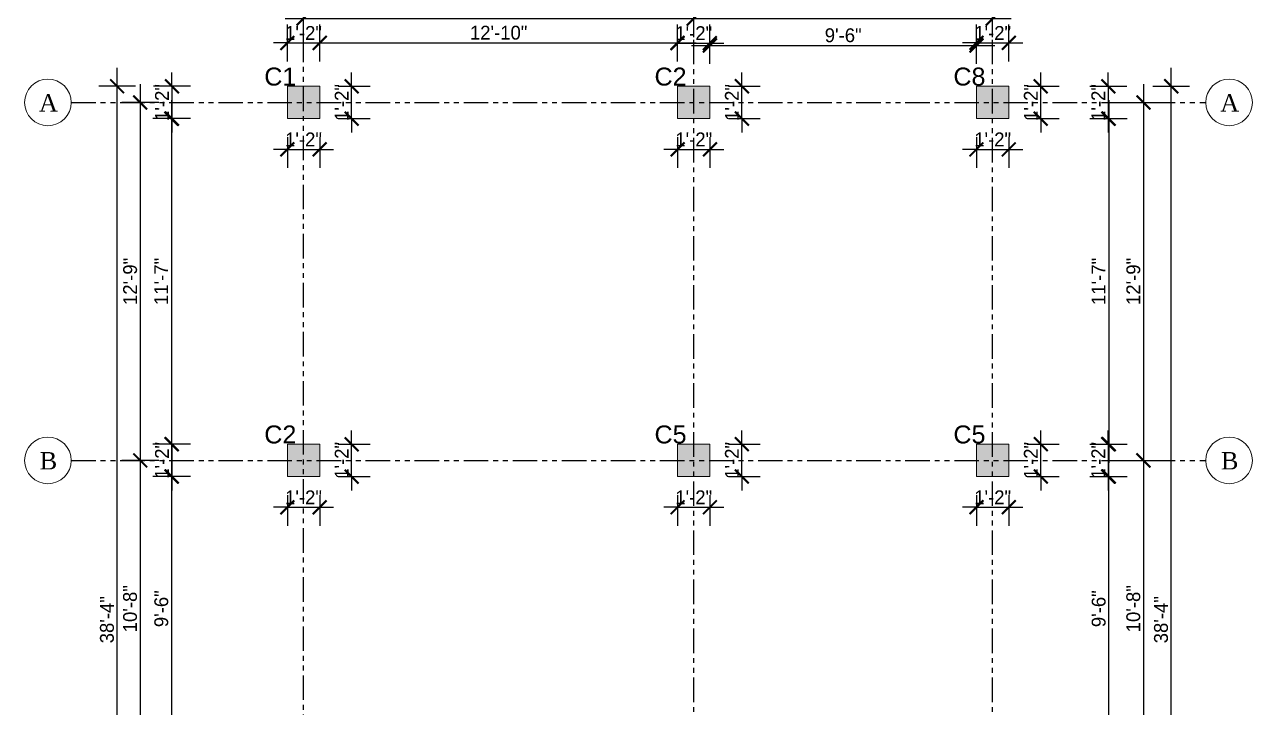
# Model space of a CAD drawing. Header units: inches. Extents: x -2812 to 9774, y -15726 to -746.
# Drawn here: x -931 to -400, y -8271 to -7975 of the extents above; entities that cross this region are included whole.
import ezdxf

# ---------------------------------------------------------------- set-up
doc = ezdxf.new("R2010")
doc.units = ezdxf.units.IN
doc.header["$LTSCALE"] = 17
doc.header["$MEASUREMENT"] = 0
doc.linetypes.add('PHANTOM2', pattern=[1.25, 0.625, -0.125, 0.125, -0.125, 0.125, -0.125])
for name, color, linetype, lineweight in [('15 TEXT', 7, 'Continuous', 15), ('25 BOT BAR', 12, 'Continuous', 25), ('column', 20, 'Continuous', 15), ('DOOR & WIN', 1, 'Continuous', 25), ('OUTLINE', 1, 'Continuous', 25), ('TEXT', 231, 'Continuous', 20)]:
    doc.layers.add(name, color=color, linetype=linetype, lineweight=lineweight)
doc.layers.add('WINDOW', color=5, linetype='Continuous')
doc.styles.add('ARCHITECTURE', font='stylu.ttf')
doc.styles.add('ARIAL', font='arial.ttf')
doc.dimstyles.new('8 SCALE', dxfattribs={"dimscale": 0, "dimtxt": 6, "dimasz": 6, "dimexe": 8, "dimexo": 8, "dimgap": 1.25, "dimtad": 1, "dimdec": 0, "dimzin": 3, "dimdsep": 46, "dimlunit": 4, "dimtxsty": 'ARCHITECTURE', "dimblk": 'ARCHTICK', "dimcen": 8, "dimdle": 8, "dimclrd": 5, "dimclre": 5, "dimclrt": 7, "dimadec": 0, "dimazin": 0, "dimtfac": 0.75, "dimtdec": 0, "dimtix": 1, "dimtmove": 2, "dimatfit": 3, "dimldrblk": 'ARCHTICK', "dimfxl": 8, "dimfxlon": 1, "dimtolj": 1, "dimtzin": 0, "dimlwd": -1, "dimlwe": -1, "dimarcsym": 0})

# ---------------------------------------------------------------- blocks, each defined once
blk = doc.blocks.new('_ArchTick')
at = {"color": 0, "linetype": 'ByBlock', "const_width": 0.15}
blk.add_lwpolyline([(-0.5, -0.5), (0.5, 0.5)], dxfattribs=at)
blk = doc.blocks.new('*D1633')
at = {"layer": 'Defpoints', "color": 0, "transparency": 16777216}
for p in [(4187.05, -9919.71), (4173.05, -9938.5), (4187.05, -9938.5)]:
    blk.add_point(p, dxfattribs=at)
at = {"layer": 'OUTLINE', "color": 5, "transparency": 16777216}
for p, q in [((4173.05, -9927.71), (4173.05, -9911.71)), ((4187.05, -9927.71), (4187.05, -9911.71)), ((4173.05, -9919.71), (4167.05, -9919.71)), ((4173.05, -9919.71), (4187.05, -9919.71)), ((4187.05, -9919.71), (4193.05, -9919.71))]:
    blk.add_line(p, q, dxfattribs=at)
at = {"layer": 'OUTLINE', "color": 5, "transparency": 16777216, "xscale": 6, "yscale": 6, "zscale": 6}
blk.add_blockref('_ArchTick', (4173.05, -9919.71), dxfattribs=at)
at = {"layer": 'OUTLINE', "color": 5, "transparency": 16777216, "xscale": 6, "yscale": 6, "zscale": 6, "rotation": 180}
blk.add_blockref('_ArchTick', (4187.05, -9919.71), dxfattribs=at)
at = {"layer": 'OUTLINE', "color": 7, "transparency": 16777216, "insert": (4180.05, -9915.4), "char_height": 6, "attachment_point": 5, "style": 'ARCHITECTURE'}
blk.add_mtext('\\A1;1\'-2"', dxfattribs=at)
blk = doc.blocks.new('*D1634')
at = {"layer": 'Defpoints', "color": 0, "transparency": 16777216}
for p in [(4342.05, -9919.67), (4187.05, -9938.5), (4342.05, -9938.5)]:
    blk.add_point(p, dxfattribs=at)
at = {"layer": 'OUTLINE', "color": 5, "transparency": 16777216}
for p, q in [((4187.05, -9927.67), (4187.05, -9911.67)), ((4342.05, -9927.67), (4342.05, -9911.67)), ((4179.05, -9919.67), (4350.05, -9919.67))]:
    blk.add_line(p, q, dxfattribs=at)
at = {"layer": 'OUTLINE', "color": 5, "transparency": 16777216, "xscale": 6, "yscale": 6, "zscale": 6, "rotation": 180}
blk.add_blockref('_ArchTick', (4187.05, -9919.67), dxfattribs=at)
at = {"layer": 'OUTLINE', "color": 5, "transparency": 16777216, "xscale": 6, "yscale": 6, "zscale": 6}
blk.add_blockref('_ArchTick', (4342.05, -9919.67), dxfattribs=at)
at = {"layer": 'OUTLINE', "color": 7, "transparency": 16777216, "insert": (4264.55, -9915.32), "char_height": 6, "attachment_point": 5, "style": 'ARCHITECTURE'}
blk.add_mtext('\\A1;12\'-10"', dxfattribs=at)
blk = doc.blocks.new('*D1635')
at = {"layer": 'Defpoints', "color": 0, "transparency": 16777216}
for p in [(4356.05, -9919.79), (4342.05, -9938.5), (4356.05, -9938.5)]:
    blk.add_point(p, dxfattribs=at)
at = {"layer": 'OUTLINE', "color": 5, "transparency": 16777216}
for p, q in [((4342.05, -9927.79), (4342.05, -9911.79)), ((4356.05, -9927.79), (4356.05, -9911.79)), ((4342.05, -9919.79), (4336.05, -9919.79)), ((4342.05, -9919.79), (4356.05, -9919.79)), ((4356.05, -9919.79), (4362.05, -9919.79))]:
    blk.add_line(p, q, dxfattribs=at)
at = {"layer": 'OUTLINE', "color": 5, "transparency": 16777216, "xscale": 6, "yscale": 6, "zscale": 6}
blk.add_blockref('_ArchTick', (4342.05, -9919.79), dxfattribs=at)
at = {"layer": 'OUTLINE', "color": 5, "transparency": 16777216, "xscale": 6, "yscale": 6, "zscale": 6, "rotation": 180}
blk.add_blockref('_ArchTick', (4356.05, -9919.79), dxfattribs=at)
at = {"layer": 'OUTLINE', "color": 7, "transparency": 16777216, "insert": (4349.05, -9915.48), "char_height": 6, "attachment_point": 5, "style": 'ARCHITECTURE'}
blk.add_mtext('\\A1;1\'-2"', dxfattribs=at)
blk = doc.blocks.new('*D1636')
at = {"layer": 'Defpoints', "color": 0, "transparency": 16777216}
for p in [(4471.51, -9920.79), (4356.05, -9938.5), (4471.51, -9938.5)]:
    blk.add_point(p, dxfattribs=at)
at = {"layer": 'OUTLINE', "color": 5, "transparency": 16777216}
for p, q in [((4356.05, -9928.79), (4356.05, -9912.79)), ((4471.51, -9928.79), (4471.51, -9912.79)), ((4348.05, -9920.79), (4479.51, -9920.79))]:
    blk.add_line(p, q, dxfattribs=at)
at = {"layer": 'OUTLINE', "color": 5, "transparency": 16777216, "xscale": 6, "yscale": 6, "zscale": 6, "rotation": 180}
blk.add_blockref('_ArchTick', (4356.05, -9920.79), dxfattribs=at)
at = {"layer": 'OUTLINE', "color": 5, "transparency": 16777216, "xscale": 6, "yscale": 6, "zscale": 6}
blk.add_blockref('_ArchTick', (4471.51, -9920.79), dxfattribs=at)
at = {"layer": 'OUTLINE', "color": 7, "transparency": 16777216, "insert": (4413.78, -9916.43), "char_height": 6, "attachment_point": 5, "style": 'ARCHITECTURE'}
blk.add_mtext('\\A1;9\'-6"', dxfattribs=at)
blk = doc.blocks.new('*D1637')
at = {"layer": 'Defpoints', "color": 0, "transparency": 16777216}
for p in [(4485.51, -9919.71), (4471.51, -9938.5), (4485.51, -9938.5)]:
    blk.add_point(p, dxfattribs=at)
at = {"layer": 'OUTLINE', "color": 5, "transparency": 16777216}
for p, q in [((4471.51, -9927.71), (4471.51, -9911.71)), ((4485.51, -9927.71), (4485.51, -9911.71)), ((4471.51, -9919.71), (4465.51, -9919.71)), ((4471.51, -9919.71), (4485.51, -9919.71)), ((4485.51, -9919.71), (4491.51, -9919.71))]:
    blk.add_line(p, q, dxfattribs=at)
at = {"layer": 'OUTLINE', "color": 5, "transparency": 16777216, "xscale": 6, "yscale": 6, "zscale": 6}
blk.add_blockref('_ArchTick', (4471.51, -9919.71), dxfattribs=at)
at = {"layer": 'OUTLINE', "color": 5, "transparency": 16777216, "xscale": 6, "yscale": 6, "zscale": 6, "rotation": 180}
blk.add_blockref('_ArchTick', (4485.51, -9919.71), dxfattribs=at)
at = {"layer": 'OUTLINE', "color": 7, "transparency": 16777216, "insert": (4478.51, -9915.4), "char_height": 6, "attachment_point": 5, "style": 'ARCHITECTURE'}
blk.add_mtext('\\A1;1\'-2"', dxfattribs=at)
blk = doc.blocks.new('*D1638')
at = {"layer": 'Defpoints', "color": 0, "transparency": 16777216}
for p in [(4349.05, -9909.17), (4180.05, -9939.5), (4349.05, -9939.5)]:
    blk.add_point(p, dxfattribs=at)
at = {"layer": 'OUTLINE', "color": 5, "transparency": 16777216}
for p, q in [((4180.05, -9917.17), (4180.05, -9901.17)), ((4349.05, -9917.17), (4349.05, -9901.17)), ((4172.05, -9909.17), (4357.05, -9909.17))]:
    blk.add_line(p, q, dxfattribs=at)
at = {"layer": 'OUTLINE', "color": 5, "transparency": 16777216, "xscale": 6, "yscale": 6, "zscale": 6, "rotation": 180}
blk.add_blockref('_ArchTick', (4180.05, -9909.17), dxfattribs=at)
at = {"layer": 'OUTLINE', "color": 5, "transparency": 16777216, "xscale": 6, "yscale": 6, "zscale": 6}
blk.add_blockref('_ArchTick', (4349.05, -9909.17), dxfattribs=at)
at = {"layer": 'OUTLINE', "color": 7, "transparency": 16777216, "insert": (4264.55, -9904.77), "char_height": 6, "attachment_point": 5, "style": 'ARCHITECTURE'}
blk.add_mtext('\\A1;14\'-0"', dxfattribs=at)
blk = doc.blocks.new('*D1639')
at = {"layer": 'Defpoints', "color": 0, "transparency": 16777216}
for p in [(4478.51, -9909.17), (4349.05, -9939.5), (4478.51, -9939.5)]:
    blk.add_point(p, dxfattribs=at)
at = {"layer": 'OUTLINE', "color": 5, "transparency": 16777216}
for p, q in [((4349.05, -9917.17), (4349.05, -9901.17)), ((4478.51, -9917.17), (4478.51, -9901.17)), ((4341.05, -9909.17), (4486.51, -9909.17))]:
    blk.add_line(p, q, dxfattribs=at)
at = {"layer": 'OUTLINE', "color": 5, "transparency": 16777216, "xscale": 6, "yscale": 6, "zscale": 6, "rotation": 180}
blk.add_blockref('_ArchTick', (4349.05, -9909.17), dxfattribs=at)
at = {"layer": 'OUTLINE', "color": 5, "transparency": 16777216, "xscale": 6, "yscale": 6, "zscale": 6}
blk.add_blockref('_ArchTick', (4478.51, -9909.17), dxfattribs=at)
at = {"layer": 'OUTLINE', "color": 7, "transparency": 16777216, "insert": (4413.78, -9904.8), "char_height": 6, "attachment_point": 5, "style": 'ARCHITECTURE'}
blk.add_mtext('\\A1;10\'-8"', dxfattribs=at)
blk = doc.blocks.new('*D1640')
at = {"layer": 'Defpoints', "color": 0, "transparency": 16777216}
for p in [(4485.51, -9898.67), (4173.05, -9938.5), (4485.51, -9938.5)]:
    blk.add_point(p, dxfattribs=at)
at = {"layer": 'OUTLINE', "color": 5, "transparency": 16777216}
for p, q in [((4173.05, -9906.67), (4173.05, -9890.67)), ((4485.51, -9906.67), (4485.51, -9890.67)), ((4165.05, -9898.67), (4493.51, -9898.67))]:
    blk.add_line(p, q, dxfattribs=at)
at = {"layer": 'OUTLINE', "color": 5, "transparency": 16777216, "xscale": 6, "yscale": 6, "zscale": 6, "rotation": 180}
blk.add_blockref('_ArchTick', (4173.05, -9898.67), dxfattribs=at)
at = {"layer": 'OUTLINE', "color": 5, "transparency": 16777216, "xscale": 6, "yscale": 6, "zscale": 6}
blk.add_blockref('_ArchTick', (4485.51, -9898.67), dxfattribs=at)
at = {"layer": 'OUTLINE', "color": 7, "transparency": 16777216, "insert": (4329.28, -9894.27), "char_height": 6, "attachment_point": 5, "style": 'ARCHITECTURE'}
blk.add_mtext('\\A1;25\'-10"', dxfattribs=at)
blk = doc.blocks.new('*D1641')
at = {"layer": 'Defpoints', "color": 0, "transparency": 16777216}
for p in [(4485.51, -9938.5), (4485.51, -9952.5), (4528.57, -9952.5)]:
    blk.add_point(p, dxfattribs=at)
at = {"layer": 'OUTLINE', "color": 5, "transparency": 16777216}
for p, q in [((4528.57, -9938.5), (4528.57, -9932.5)), ((4520.57, -9938.5), (4536.57, -9938.5)), ((4528.57, -9938.5), (4528.57, -9952.5)), ((4520.57, -9952.5), (4536.57, -9952.5)), ((4528.57, -9952.5), (4528.57, -9958.5))]:
    blk.add_line(p, q, dxfattribs=at)
at = {"layer": 'OUTLINE', "color": 5, "transparency": 16777216, "xscale": 6, "yscale": 6, "zscale": 6}
for p, rotation in [((4528.57, -9938.5), 270), ((4528.57, -9952.5), 90)]:
    blk.add_blockref('_ArchTick', p, dxfattribs=dict(at, rotation=rotation))
at = {"layer": 'OUTLINE', "color": 7, "transparency": 16777216, "insert": (4524.26, -9945.5), "char_height": 6, "attachment_point": 5, "rotation": 90, "style": 'ARCHITECTURE'}
blk.add_mtext('\\A1;1\'-2"', dxfattribs=at)
blk = doc.blocks.new('*D1604')
at = {"layer": 'Defpoints', "color": 0, "transparency": 16777216}
for p in [(4485.51, -9952.5), (4485.51, -10093.5), (4528.82, -10093.5)]:
    blk.add_point(p, dxfattribs=at)
at = {"layer": 'OUTLINE', "color": 5, "transparency": 16777216}
for p, q in [((4528.82, -9944.5), (4528.82, -10101.5)), ((4520.82, -9952.5), (4536.82, -9952.5)), ((4520.82, -10093.5), (4536.82, -10093.5))]:
    blk.add_line(p, q, dxfattribs=at)
at = {"layer": 'OUTLINE', "color": 5, "transparency": 16777216, "xscale": 6, "yscale": 6, "zscale": 6}
for p, rotation in [((4528.82, -9952.5), 90), ((4528.82, -10093.5), 270)]:
    blk.add_blockref('_ArchTick', p, dxfattribs=dict(at, rotation=rotation))
at = {"layer": 'OUTLINE', "color": 7, "transparency": 16777216, "insert": (4524.36, -10023), "char_height": 6, "attachment_point": 5, "rotation": 90, "style": 'ARCHITECTURE'}
blk.add_mtext('\\A1;11\'-7"', dxfattribs=at)
blk = doc.blocks.new('*D1605')
at = {"layer": 'Defpoints', "color": 0, "transparency": 16777216}
for p in [(4485.51, -10093.5), (4485.51, -10107.5), (4528.57, -10107.5)]:
    blk.add_point(p, dxfattribs=at)
at = {"layer": 'OUTLINE', "color": 5, "transparency": 16777216}
for p, q in [((4528.57, -10093.5), (4528.57, -10087.5)), ((4520.57, -10093.5), (4536.57, -10093.5)), ((4528.57, -10093.5), (4528.57, -10107.5)), ((4520.57, -10107.5), (4536.57, -10107.5)), ((4528.57, -10107.5), (4528.57, -10113.5))]:
    blk.add_line(p, q, dxfattribs=at)
at = {"layer": 'OUTLINE', "color": 5, "transparency": 16777216, "xscale": 6, "yscale": 6, "zscale": 6}
for p, rotation in [((4528.57, -10093.5), 270), ((4528.57, -10107.5), 90)]:
    blk.add_blockref('_ArchTick', p, dxfattribs=dict(at, rotation=rotation))
at = {"layer": 'OUTLINE', "color": 7, "transparency": 16777216, "insert": (4524.26, -10100.5), "char_height": 6, "attachment_point": 5, "rotation": 90, "style": 'ARCHITECTURE'}
blk.add_mtext('\\A1;1\'-2"', dxfattribs=at)
blk = doc.blocks.new('*D1608')
at = {"layer": 'Defpoints', "color": 0, "transparency": 16777216}
for p in [(4484.51, -9945.5), (4484.51, -10100.5), (4543.83, -10100.5)]:
    blk.add_point(p, dxfattribs=at)
at = {"layer": 'OUTLINE', "color": 5, "transparency": 16777216}
for p, q in [((4543.83, -9937.5), (4543.83, -10108.5)), ((4535.83, -9945.5), (4551.83, -9945.5)), ((4535.83, -10100.5), (4551.83, -10100.5))]:
    blk.add_line(p, q, dxfattribs=at)
at = {"layer": 'OUTLINE', "color": 5, "transparency": 16777216, "xscale": 6, "yscale": 6, "zscale": 6}
for p, rotation in [((4543.83, -9945.5), 90), ((4543.83, -10100.5), 270)]:
    blk.add_blockref('_ArchTick', p, dxfattribs=dict(at, rotation=rotation))
at = {"layer": 'OUTLINE', "color": 7, "transparency": 16777216, "insert": (4539.48, -10023), "char_height": 6, "attachment_point": 5, "rotation": 90, "style": 'ARCHITECTURE'}
blk.add_mtext('\\A1;12\'-9"', dxfattribs=at)
blk = doc.blocks.new('*D1609')
at = {"layer": 'Defpoints', "color": 0, "transparency": 16777216}
for p in [(4484.51, -10100.5), (4484.51, -10228.98), (4543.83, -10228.98)]:
    blk.add_point(p, dxfattribs=at)
at = {"layer": 'OUTLINE', "color": 5, "transparency": 16777216}
for p, q in [((4543.83, -10092.5), (4543.83, -10236.98)), ((4535.83, -10100.5), (4551.83, -10100.5)), ((4535.83, -10228.98), (4551.83, -10228.98))]:
    blk.add_line(p, q, dxfattribs=at)
at = {"layer": 'OUTLINE', "color": 5, "transparency": 16777216, "xscale": 6, "yscale": 6, "zscale": 6}
for p, rotation in [((4543.83, -10100.5), 90), ((4543.83, -10228.98), 270)]:
    blk.add_blockref('_ArchTick', p, dxfattribs=dict(at, rotation=rotation))
at = {"layer": 'OUTLINE', "color": 7, "transparency": 16777216, "insert": (4539.45, -10164.74), "char_height": 6, "attachment_point": 5, "rotation": 90, "style": 'ARCHITECTURE'}
blk.add_mtext('\\A1;10\'-8"', dxfattribs=at)
blk = doc.blocks.new('*D1611')
at = {"layer": 'Defpoints', "color": 0, "transparency": 16777216}
for p in [(4485.51, -9938.5), (4555.83, -9938.5), (4485.51, -10400.5)]:
    blk.add_point(p, dxfattribs=at)
at = {"layer": 'OUTLINE', "color": 5, "transparency": 16777216}
for p, q in [((4555.83, -10408.5), (4555.83, -9930.5)), ((4547.83, -9938.5), (4563.83, -9938.5)), ((4547.83, -10400.5), (4563.83, -10400.5))]:
    blk.add_line(p, q, dxfattribs=at)
at = {"layer": 'OUTLINE', "color": 5, "transparency": 16777216, "xscale": 6, "yscale": 6, "zscale": 6}
for p, rotation in [((4555.83, -9938.5), 90), ((4555.83, -10400.5), 270)]:
    blk.add_blockref('_ArchTick', p, dxfattribs=dict(at, rotation=rotation))
at = {"layer": 'OUTLINE', "color": 7, "transparency": 16777216, "insert": (4551.44, -10169.5), "char_height": 6, "attachment_point": 5, "rotation": 90, "style": 'ARCHITECTURE'}
blk.add_mtext('\\A1;38\'-4"', dxfattribs=at)
blk = doc.blocks.new('*D1617')
at = {"layer": 'Defpoints', "color": 0, "transparency": 16777216}
for p in [(4485.51, -10107.5), (4528.81, -10107.5), (4485.51, -10221.98)]:
    blk.add_point(p, dxfattribs=at)
at = {"layer": 'OUTLINE', "color": 5, "transparency": 16777216}
for p, q in [((4528.81, -10229.98), (4528.81, -10099.5)), ((4520.81, -10107.5), (4536.81, -10107.5)), ((4520.81, -10221.98), (4536.81, -10221.98))]:
    blk.add_line(p, q, dxfattribs=at)
at = {"layer": 'OUTLINE', "color": 5, "transparency": 16777216, "xscale": 6, "yscale": 6, "zscale": 6}
for p, rotation in [((4528.81, -10107.5), 90), ((4528.81, -10221.98), 270)]:
    blk.add_blockref('_ArchTick', p, dxfattribs=dict(at, rotation=rotation))
at = {"layer": 'OUTLINE', "color": 7, "transparency": 16777216, "insert": (4524.45, -10164.74), "char_height": 6, "attachment_point": 5, "rotation": 90, "style": 'ARCHITECTURE'}
blk.add_mtext('\\A1;9\'-6"', dxfattribs=at)
blk = doc.blocks.new('*D1619')
at = {"layer": 'Defpoints', "color": 0, "transparency": 16777216}
for p in [(4173.05, -9938.5), (4123.05, -9952.5), (4173.05, -9952.5)]:
    blk.add_point(p, dxfattribs=at)
at = {"layer": 'OUTLINE', "color": 5, "transparency": 16777216}
for p, q in [((4123.05, -9938.5), (4123.05, -9932.5)), ((4131.05, -9938.5), (4115.05, -9938.5)), ((4123.05, -9938.5), (4123.05, -9952.5)), ((4131.05, -9952.5), (4115.05, -9952.5)), ((4123.05, -9952.5), (4123.05, -9958.5))]:
    blk.add_line(p, q, dxfattribs=at)
at = {"layer": 'OUTLINE', "color": 5, "transparency": 16777216, "xscale": 6, "yscale": 6, "zscale": 6}
for p, rotation in [((4123.05, -9938.5), 270), ((4123.05, -9952.5), 90)]:
    blk.add_blockref('_ArchTick', p, dxfattribs=dict(at, rotation=rotation))
at = {"layer": 'OUTLINE', "color": 7, "transparency": 16777216, "insert": (4118.74, -9945.5), "char_height": 6, "attachment_point": 5, "rotation": 90, "style": 'ARCHITECTURE'}
blk.add_mtext('\\A1;1\'-2"', dxfattribs=at)
blk = doc.blocks.new('*D1620')
at = {"layer": 'Defpoints', "color": 0, "transparency": 16777216}
for p in [(4173.05, -9952.5), (4122.84, -10093.5), (4173.05, -10093.5)]:
    blk.add_point(p, dxfattribs=at)
at = {"layer": 'OUTLINE', "color": 5, "transparency": 16777216}
for p, q in [((4122.84, -9944.5), (4122.84, -10101.5)), ((4130.84, -9952.5), (4114.84, -9952.5)), ((4130.84, -10093.5), (4114.84, -10093.5))]:
    blk.add_line(p, q, dxfattribs=at)
at = {"layer": 'OUTLINE', "color": 5, "transparency": 16777216, "xscale": 6, "yscale": 6, "zscale": 6}
for p, rotation in [((4122.84, -9952.5), 90), ((4122.84, -10093.5), 270)]:
    blk.add_blockref('_ArchTick', p, dxfattribs=dict(at, rotation=rotation))
at = {"layer": 'OUTLINE', "color": 7, "transparency": 16777216, "insert": (4118.37, -10023), "char_height": 6, "attachment_point": 5, "rotation": 90, "style": 'ARCHITECTURE'}
blk.add_mtext('\\A1;11\'-7"', dxfattribs=at)
blk = doc.blocks.new('*D1621')
at = {"layer": 'Defpoints', "color": 0, "transparency": 16777216}
for p in [(4173.05, -10093.5), (4123.05, -10107.5), (4173.05, -10107.5)]:
    blk.add_point(p, dxfattribs=at)
at = {"layer": 'OUTLINE', "color": 5, "transparency": 16777216}
for p, q in [((4123.05, -10093.5), (4123.05, -10087.5)), ((4131.05, -10093.5), (4115.05, -10093.5)), ((4123.05, -10093.5), (4123.05, -10107.5)), ((4131.05, -10107.5), (4115.05, -10107.5)), ((4123.05, -10107.5), (4123.05, -10113.5))]:
    blk.add_line(p, q, dxfattribs=at)
at = {"layer": 'OUTLINE', "color": 5, "transparency": 16777216, "xscale": 6, "yscale": 6, "zscale": 6}
for p, rotation in [((4123.05, -10093.5), 270), ((4123.05, -10107.5), 90)]:
    blk.add_blockref('_ArchTick', p, dxfattribs=dict(at, rotation=rotation))
at = {"layer": 'OUTLINE', "color": 7, "transparency": 16777216, "insert": (4118.74, -10100.5), "char_height": 6, "attachment_point": 5, "rotation": 90, "style": 'ARCHITECTURE'}
blk.add_mtext('\\A1;1\'-2"', dxfattribs=at)
blk = doc.blocks.new('*D1622')
at = {"layer": 'Defpoints', "color": 0, "transparency": 16777216}
for p in [(4173.05, -10107.5), (4122.84, -10221.98), (4173.05, -10221.98)]:
    blk.add_point(p, dxfattribs=at)
at = {"layer": 'OUTLINE', "color": 5, "transparency": 16777216}
for p, q in [((4122.84, -10099.5), (4122.84, -10229.98)), ((4130.84, -10107.5), (4114.84, -10107.5)), ((4130.84, -10221.98), (4114.84, -10221.98))]:
    blk.add_line(p, q, dxfattribs=at)
at = {"layer": 'OUTLINE', "color": 5, "transparency": 16777216, "xscale": 6, "yscale": 6, "zscale": 6}
for p, rotation in [((4122.84, -10107.5), 90), ((4122.84, -10221.98), 270)]:
    blk.add_blockref('_ArchTick', p, dxfattribs=dict(at, rotation=rotation))
at = {"layer": 'OUTLINE', "color": 7, "transparency": 16777216, "insert": (4118.48, -10164.74), "char_height": 6, "attachment_point": 5, "rotation": 90, "style": 'ARCHITECTURE'}
blk.add_mtext('\\A1;9\'-6"', dxfattribs=at)
blk = doc.blocks.new('*D1625')
at = {"layer": 'Defpoints', "color": 0, "transparency": 16777216}
for p in [(4174.05, -9945.5), (4109.33, -10100.5), (4174.05, -10100.5)]:
    blk.add_point(p, dxfattribs=at)
at = {"layer": 'OUTLINE', "color": 5, "transparency": 16777216}
for p, q in [((4109.33, -9937.5), (4109.33, -10108.5)), ((4117.33, -9945.5), (4101.33, -9945.5)), ((4117.33, -10100.5), (4101.33, -10100.5))]:
    blk.add_line(p, q, dxfattribs=at)
at = {"layer": 'OUTLINE', "color": 5, "transparency": 16777216, "xscale": 6, "yscale": 6, "zscale": 6}
for p, rotation in [((4109.33, -9945.5), 90), ((4109.33, -10100.5), 270)]:
    blk.add_blockref('_ArchTick', p, dxfattribs=dict(at, rotation=rotation))
at = {"layer": 'OUTLINE', "color": 7, "transparency": 16777216, "insert": (4104.98, -10023), "char_height": 6, "attachment_point": 5, "rotation": 90, "style": 'ARCHITECTURE'}
blk.add_mtext('\\A1;12\'-9"', dxfattribs=at)
blk = doc.blocks.new('*D1626')
at = {"layer": 'Defpoints', "color": 0, "transparency": 16777216}
for p in [(4174.05, -10100.5), (4109.33, -10228.98), (4174.05, -10228.98)]:
    blk.add_point(p, dxfattribs=at)
at = {"layer": 'OUTLINE', "color": 5, "transparency": 16777216}
for p, q in [((4109.33, -10092.5), (4109.33, -10236.98)), ((4117.33, -10100.5), (4101.33, -10100.5)), ((4117.33, -10228.98), (4101.33, -10228.98))]:
    blk.add_line(p, q, dxfattribs=at)
at = {"layer": 'OUTLINE', "color": 5, "transparency": 16777216, "xscale": 6, "yscale": 6, "zscale": 6}
for p, rotation in [((4109.33, -10100.5), 90), ((4109.33, -10228.98), 270)]:
    blk.add_blockref('_ArchTick', p, dxfattribs=dict(at, rotation=rotation))
at = {"layer": 'OUTLINE', "color": 7, "transparency": 16777216, "insert": (4104.95, -10164.74), "char_height": 6, "attachment_point": 5, "rotation": 90, "style": 'ARCHITECTURE'}
blk.add_mtext('\\A1;10\'-8"', dxfattribs=at)
blk = doc.blocks.new('*D1628')
at = {"layer": 'Defpoints', "color": 0, "transparency": 16777216}
for p in [(4099.33, -9938.5), (4173.05, -9938.5), (4173.05, -10400.5)]:
    blk.add_point(p, dxfattribs=at)
at = {"layer": 'OUTLINE', "color": 5, "transparency": 16777216}
for p, q in [((4099.33, -10408.5), (4099.33, -9930.5)), ((4107.33, -9938.5), (4091.33, -9938.5)), ((4107.33, -10400.5), (4091.33, -10400.5))]:
    blk.add_line(p, q, dxfattribs=at)
at = {"layer": 'OUTLINE', "color": 5, "transparency": 16777216, "xscale": 6, "yscale": 6, "zscale": 6}
for p, rotation in [((4099.33, -9938.5), 90), ((4099.33, -10400.5), 270)]:
    blk.add_blockref('_ArchTick', p, dxfattribs=dict(at, rotation=rotation))
at = {"layer": 'OUTLINE', "color": 7, "transparency": 16777216, "insert": (4094.94, -10169.5), "char_height": 6, "attachment_point": 5, "rotation": 90, "style": 'ARCHITECTURE'}
blk.add_mtext('\\A1;38\'-4"', dxfattribs=at)
blk = doc.blocks.new('*D1654')
at = {"layer": 'Defpoints', "color": 0, "transparency": 16777216}
for p in [(4173.05, -10107.5), (4187.05, -10107.5), (4187.05, -10120.81)]:
    blk.add_point(p, dxfattribs=at)
at = {"layer": 'OUTLINE', "color": 5, "transparency": 16777216}
for p, q in [((4173.05, -10115.5), (4173.05, -10128.81)), ((4187.05, -10115.5), (4187.05, -10128.81)), ((4173.05, -10120.81), (4167.05, -10120.81)), ((4173.05, -10120.81), (4187.05, -10120.81)), ((4187.05, -10120.81), (4193.05, -10120.81))]:
    blk.add_line(p, q, dxfattribs=at)
at = {"layer": 'OUTLINE', "color": 5, "transparency": 16777216, "xscale": 6, "yscale": 6, "zscale": 6}
blk.add_blockref('_ArchTick', (4173.05, -10120.81), dxfattribs=at)
at = {"layer": 'OUTLINE', "color": 5, "transparency": 16777216, "xscale": 6, "yscale": 6, "zscale": 6, "rotation": 180}
blk.add_blockref('_ArchTick', (4187.05, -10120.81), dxfattribs=at)
at = {"layer": 'OUTLINE', "color": 7, "transparency": 16777216, "insert": (4180.05, -10116.5), "char_height": 6, "attachment_point": 5, "style": 'ARCHITECTURE'}
blk.add_mtext('\\A1;1\'-2"', dxfattribs=at)
blk = doc.blocks.new('*D1655')
at = {"layer": 'Defpoints', "color": 0, "transparency": 16777216}
for p in [(4187.05, -10093.5), (4200.89, -10093.5), (4187.05, -10107.5)]:
    blk.add_point(p, dxfattribs=at)
at = {"layer": 'OUTLINE', "color": 5, "transparency": 16777216}
for p, q in [((4200.89, -10093.5), (4200.89, -10087.5)), ((4195.05, -10093.5), (4208.89, -10093.5)), ((4200.89, -10107.5), (4200.89, -10093.5)), ((4195.05, -10107.5), (4208.89, -10107.5)), ((4200.89, -10107.5), (4200.89, -10113.5))]:
    blk.add_line(p, q, dxfattribs=at)
at = {"layer": 'OUTLINE', "color": 5, "transparency": 16777216, "xscale": 6, "yscale": 6, "zscale": 6}
for p, rotation in [((4200.89, -10093.5), 270), ((4200.89, -10107.5), 90)]:
    blk.add_blockref('_ArchTick', p, dxfattribs=dict(at, rotation=rotation))
at = {"layer": 'OUTLINE', "color": 7, "transparency": 16777216, "insert": (4196.58, -10100.5), "char_height": 6, "attachment_point": 5, "rotation": 90, "style": 'ARCHITECTURE'}
blk.add_mtext('\\A1;1\'-2"', dxfattribs=at)
blk = doc.blocks.new('*D1656')
at = {"layer": 'Defpoints', "color": 0, "transparency": 16777216}
for p in [(4342.05, -10107.5), (4356.05, -10107.5), (4356.05, -10120.81)]:
    blk.add_point(p, dxfattribs=at)
at = {"layer": 'OUTLINE', "color": 5, "transparency": 16777216}
for p, q in [((4342.05, -10115.5), (4342.05, -10128.81)), ((4356.05, -10115.5), (4356.05, -10128.81)), ((4342.05, -10120.81), (4336.05, -10120.81)), ((4342.05, -10120.81), (4356.05, -10120.81)), ((4356.05, -10120.81), (4362.05, -10120.81))]:
    blk.add_line(p, q, dxfattribs=at)
at = {"layer": 'OUTLINE', "color": 5, "transparency": 16777216, "xscale": 6, "yscale": 6, "zscale": 6}
blk.add_blockref('_ArchTick', (4342.05, -10120.81), dxfattribs=at)
at = {"layer": 'OUTLINE', "color": 5, "transparency": 16777216, "xscale": 6, "yscale": 6, "zscale": 6, "rotation": 180}
blk.add_blockref('_ArchTick', (4356.05, -10120.81), dxfattribs=at)
at = {"layer": 'OUTLINE', "color": 7, "transparency": 16777216, "insert": (4349.05, -10116.5), "char_height": 6, "attachment_point": 5, "style": 'ARCHITECTURE'}
blk.add_mtext('\\A1;1\'-2"', dxfattribs=at)
blk = doc.blocks.new('*D1657')
at = {"layer": 'Defpoints', "color": 0, "transparency": 16777216}
for p in [(4356.05, -10093.5), (4369.89, -10093.5), (4356.05, -10107.5)]:
    blk.add_point(p, dxfattribs=at)
at = {"layer": 'OUTLINE', "color": 5, "transparency": 16777216}
for p, q in [((4369.89, -10093.5), (4369.89, -10087.5)), ((4364.05, -10093.5), (4377.89, -10093.5)), ((4369.89, -10107.5), (4369.89, -10093.5)), ((4364.05, -10107.5), (4377.89, -10107.5)), ((4369.89, -10107.5), (4369.89, -10113.5))]:
    blk.add_line(p, q, dxfattribs=at)
at = {"layer": 'OUTLINE', "color": 5, "transparency": 16777216, "xscale": 6, "yscale": 6, "zscale": 6}
for p, rotation in [((4369.89, -10093.5), 270), ((4369.89, -10107.5), 90)]:
    blk.add_blockref('_ArchTick', p, dxfattribs=dict(at, rotation=rotation))
at = {"layer": 'OUTLINE', "color": 7, "transparency": 16777216, "insert": (4365.58, -10100.5), "char_height": 6, "attachment_point": 5, "rotation": 90, "style": 'ARCHITECTURE'}
blk.add_mtext('\\A1;1\'-2"', dxfattribs=at)
blk = doc.blocks.new('*D1658')
at = {"layer": 'Defpoints', "color": 0, "transparency": 16777216}
for p in [(4471.51, -10107.5), (4485.51, -10107.5), (4485.51, -10120.81)]:
    blk.add_point(p, dxfattribs=at)
at = {"layer": 'OUTLINE', "color": 5, "transparency": 16777216}
for p, q in [((4471.51, -10115.5), (4471.51, -10128.81)), ((4485.51, -10115.5), (4485.51, -10128.81)), ((4471.51, -10120.81), (4465.51, -10120.81)), ((4471.51, -10120.81), (4485.51, -10120.81)), ((4485.51, -10120.81), (4491.51, -10120.81))]:
    blk.add_line(p, q, dxfattribs=at)
at = {"layer": 'OUTLINE', "color": 5, "transparency": 16777216, "xscale": 6, "yscale": 6, "zscale": 6}
blk.add_blockref('_ArchTick', (4471.51, -10120.81), dxfattribs=at)
at = {"layer": 'OUTLINE', "color": 5, "transparency": 16777216, "xscale": 6, "yscale": 6, "zscale": 6, "rotation": 180}
blk.add_blockref('_ArchTick', (4485.51, -10120.81), dxfattribs=at)
at = {"layer": 'OUTLINE', "color": 7, "transparency": 16777216, "insert": (4478.51, -10116.5), "char_height": 6, "attachment_point": 5, "style": 'ARCHITECTURE'}
blk.add_mtext('\\A1;1\'-2"', dxfattribs=at)
blk = doc.blocks.new('*D1659')
at = {"layer": 'Defpoints', "color": 0, "transparency": 16777216}
for p in [(4485.51, -10093.5), (4499.35, -10093.5), (4485.51, -10107.5)]:
    blk.add_point(p, dxfattribs=at)
at = {"layer": 'OUTLINE', "color": 5, "transparency": 16777216}
for p, q in [((4499.35, -10093.5), (4499.35, -10087.5)), ((4493.51, -10093.5), (4507.35, -10093.5)), ((4499.35, -10107.5), (4499.35, -10093.5)), ((4493.51, -10107.5), (4507.35, -10107.5)), ((4499.35, -10107.5), (4499.35, -10113.5))]:
    blk.add_line(p, q, dxfattribs=at)
at = {"layer": 'OUTLINE', "color": 5, "transparency": 16777216, "xscale": 6, "yscale": 6, "zscale": 6}
for p, rotation in [((4499.35, -10093.5), 270), ((4499.35, -10107.5), 90)]:
    blk.add_blockref('_ArchTick', p, dxfattribs=dict(at, rotation=rotation))
at = {"layer": 'OUTLINE', "color": 7, "transparency": 16777216, "insert": (4495.04, -10100.5), "char_height": 6, "attachment_point": 5, "rotation": 90, "style": 'ARCHITECTURE'}
blk.add_mtext('\\A1;1\'-2"', dxfattribs=at)
blk = doc.blocks.new('*D1660')
at = {"layer": 'Defpoints', "color": 0, "transparency": 16777216}
for p in [(4471.51, -9952.5), (4485.51, -9952.5), (4485.51, -9965.81)]:
    blk.add_point(p, dxfattribs=at)
at = {"layer": 'OUTLINE', "color": 5, "transparency": 16777216}
for p, q in [((4471.51, -9960.5), (4471.51, -9973.81)), ((4485.51, -9960.5), (4485.51, -9973.81)), ((4471.51, -9965.81), (4465.51, -9965.81)), ((4471.51, -9965.81), (4485.51, -9965.81)), ((4485.51, -9965.81), (4491.51, -9965.81))]:
    blk.add_line(p, q, dxfattribs=at)
at = {"layer": 'OUTLINE', "color": 5, "transparency": 16777216, "xscale": 6, "yscale": 6, "zscale": 6}
blk.add_blockref('_ArchTick', (4471.51, -9965.81), dxfattribs=at)
at = {"layer": 'OUTLINE', "color": 5, "transparency": 16777216, "xscale": 6, "yscale": 6, "zscale": 6, "rotation": 180}
blk.add_blockref('_ArchTick', (4485.51, -9965.81), dxfattribs=at)
at = {"layer": 'OUTLINE', "color": 7, "transparency": 16777216, "insert": (4478.51, -9961.5), "char_height": 6, "attachment_point": 5, "style": 'ARCHITECTURE'}
blk.add_mtext('\\A1;1\'-2"', dxfattribs=at)
blk = doc.blocks.new('*D1661')
at = {"layer": 'Defpoints', "color": 0, "transparency": 16777216}
for p in [(4485.51, -9938.5), (4499.35, -9938.5), (4485.51, -9952.5)]:
    blk.add_point(p, dxfattribs=at)
at = {"layer": 'OUTLINE', "color": 5, "transparency": 16777216}
for p, q in [((4499.35, -9938.5), (4499.35, -9932.5)), ((4493.51, -9938.5), (4507.35, -9938.5)), ((4499.35, -9952.5), (4499.35, -9938.5)), ((4493.51, -9952.5), (4507.35, -9952.5)), ((4499.35, -9952.5), (4499.35, -9958.5))]:
    blk.add_line(p, q, dxfattribs=at)
at = {"layer": 'OUTLINE', "color": 5, "transparency": 16777216, "xscale": 6, "yscale": 6, "zscale": 6}
for p, rotation in [((4499.35, -9938.5), 270), ((4499.35, -9952.5), 90)]:
    blk.add_blockref('_ArchTick', p, dxfattribs=dict(at, rotation=rotation))
at = {"layer": 'OUTLINE', "color": 7, "transparency": 16777216, "insert": (4495.04, -9945.5), "char_height": 6, "attachment_point": 5, "rotation": 90, "style": 'ARCHITECTURE'}
blk.add_mtext('\\A1;1\'-2"', dxfattribs=at)
blk = doc.blocks.new('*D1662')
at = {"layer": 'Defpoints', "color": 0, "transparency": 16777216}
for p in [(4342.05, -9952.5), (4356.05, -9952.5), (4356.05, -9965.81)]:
    blk.add_point(p, dxfattribs=at)
at = {"layer": 'OUTLINE', "color": 5, "transparency": 16777216}
for p, q in [((4342.05, -9960.5), (4342.05, -9973.81)), ((4356.05, -9960.5), (4356.05, -9973.81)), ((4342.05, -9965.81), (4336.05, -9965.81)), ((4342.05, -9965.81), (4356.05, -9965.81)), ((4356.05, -9965.81), (4362.05, -9965.81))]:
    blk.add_line(p, q, dxfattribs=at)
at = {"layer": 'OUTLINE', "color": 5, "transparency": 16777216, "xscale": 6, "yscale": 6, "zscale": 6}
blk.add_blockref('_ArchTick', (4342.05, -9965.81), dxfattribs=at)
at = {"layer": 'OUTLINE', "color": 5, "transparency": 16777216, "xscale": 6, "yscale": 6, "zscale": 6, "rotation": 180}
blk.add_blockref('_ArchTick', (4356.05, -9965.81), dxfattribs=at)
at = {"layer": 'OUTLINE', "color": 7, "transparency": 16777216, "insert": (4349.05, -9961.5), "char_height": 6, "attachment_point": 5, "style": 'ARCHITECTURE'}
blk.add_mtext('\\A1;1\'-2"', dxfattribs=at)
blk = doc.blocks.new('*D1663')
at = {"layer": 'Defpoints', "color": 0, "transparency": 16777216}
for p in [(4356.05, -9938.5), (4369.89, -9938.5), (4356.05, -9952.5)]:
    blk.add_point(p, dxfattribs=at)
at = {"layer": 'OUTLINE', "color": 5, "transparency": 16777216}
for p, q in [((4369.89, -9938.5), (4369.89, -9932.5)), ((4364.05, -9938.5), (4377.89, -9938.5)), ((4369.89, -9952.5), (4369.89, -9938.5)), ((4364.05, -9952.5), (4377.89, -9952.5)), ((4369.89, -9952.5), (4369.89, -9958.5))]:
    blk.add_line(p, q, dxfattribs=at)
at = {"layer": 'OUTLINE', "color": 5, "transparency": 16777216, "xscale": 6, "yscale": 6, "zscale": 6}
for p, rotation in [((4369.89, -9938.5), 270), ((4369.89, -9952.5), 90)]:
    blk.add_blockref('_ArchTick', p, dxfattribs=dict(at, rotation=rotation))
at = {"layer": 'OUTLINE', "color": 7, "transparency": 16777216, "insert": (4365.58, -9945.5), "char_height": 6, "attachment_point": 5, "rotation": 90, "style": 'ARCHITECTURE'}
blk.add_mtext('\\A1;1\'-2"', dxfattribs=at)
blk = doc.blocks.new('*D1664')
at = {"layer": 'Defpoints', "color": 0, "transparency": 16777216}
for p in [(4173.05, -9952.5), (4187.05, -9952.5), (4187.05, -9965.81)]:
    blk.add_point(p, dxfattribs=at)
at = {"layer": 'OUTLINE', "color": 5, "transparency": 16777216}
for p, q in [((4173.05, -9960.5), (4173.05, -9973.81)), ((4187.05, -9960.5), (4187.05, -9973.81)), ((4173.05, -9965.81), (4167.05, -9965.81)), ((4173.05, -9965.81), (4187.05, -9965.81)), ((4187.05, -9965.81), (4193.05, -9965.81))]:
    blk.add_line(p, q, dxfattribs=at)
at = {"layer": 'OUTLINE', "color": 5, "transparency": 16777216, "xscale": 6, "yscale": 6, "zscale": 6}
blk.add_blockref('_ArchTick', (4173.05, -9965.81), dxfattribs=at)
at = {"layer": 'OUTLINE', "color": 5, "transparency": 16777216, "xscale": 6, "yscale": 6, "zscale": 6, "rotation": 180}
blk.add_blockref('_ArchTick', (4187.05, -9965.81), dxfattribs=at)
at = {"layer": 'OUTLINE', "color": 7, "transparency": 16777216, "insert": (4180.05, -9961.5), "char_height": 6, "attachment_point": 5, "style": 'ARCHITECTURE'}
blk.add_mtext('\\A1;1\'-2"', dxfattribs=at)
blk = doc.blocks.new('*D1665')
at = {"layer": 'Defpoints', "color": 0, "transparency": 16777216}
for p in [(4187.05, -9938.5), (4200.89, -9938.5), (4187.05, -9952.5)]:
    blk.add_point(p, dxfattribs=at)
at = {"layer": 'OUTLINE', "color": 5, "transparency": 16777216}
for p, q in [((4200.89, -9938.5), (4200.89, -9932.5)), ((4195.05, -9938.5), (4208.89, -9938.5)), ((4200.89, -9952.5), (4200.89, -9938.5)), ((4195.05, -9952.5), (4208.89, -9952.5)), ((4200.89, -9952.5), (4200.89, -9958.5))]:
    blk.add_line(p, q, dxfattribs=at)
at = {"layer": 'OUTLINE', "color": 5, "transparency": 16777216, "xscale": 6, "yscale": 6, "zscale": 6}
for p, rotation in [((4200.89, -9938.5), 270), ((4200.89, -9952.5), 90)]:
    blk.add_blockref('_ArchTick', p, dxfattribs=dict(at, rotation=rotation))
at = {"layer": 'OUTLINE', "color": 7, "transparency": 16777216, "insert": (4196.58, -9945.5), "char_height": 6, "attachment_point": 5, "rotation": 90, "style": 'ARCHITECTURE'}
blk.add_mtext('\\A1;1\'-2"', dxfattribs=at)
blk = doc.blocks.new('COLUMN1')
at = {"layer": 'column'}
h = blk.add_hatch(color=256, dxfattribs=at)
h.dxf.hatch_style = 1
h.paths.add_polyline_path([(4187.05, -9938.5), (4173.05, -9938.5), (4173.05, -9952.5), (4187.05, -9952.5)])
h = blk.add_hatch(color=256, dxfattribs=at)
h.dxf.hatch_style = 1
h.paths.add_polyline_path([(4356.05, -9938.5), (4342.05, -9938.5), (4342.05, -9952.5), (4356.05, -9952.5)])
h = blk.add_hatch(color=256, dxfattribs=at)
h.dxf.hatch_style = 1
h.paths.add_polyline_path([(4485.51, -9938.5), (4471.51, -9938.5), (4471.51, -9952.5), (4485.51, -9952.5)])
h = blk.add_hatch(color=256, dxfattribs=at)
h.dxf.hatch_style = 1
h.paths.add_polyline_path([(4187.05, -10093.5), (4173.05, -10093.5), (4173.05, -10107.5), (4187.05, -10107.5)])
h = blk.add_hatch(color=256, dxfattribs=at)
h.dxf.hatch_style = 1
h.paths.add_polyline_path([(4356.05, -10093.5), (4342.05, -10093.5), (4342.05, -10107.5), (4356.05, -10107.5)])
h = blk.add_hatch(color=256, dxfattribs=at)
h.dxf.hatch_style = 1
h.paths.add_polyline_path([(4485.51, -10093.5), (4471.51, -10093.5), (4471.51, -10107.5), (4485.51, -10107.5)])
for points in [[(4173.05, -9952.5), (4187.05, -9952.5), (4187.05, -9938.5), (4173.05, -9938.5)], [(4342.05, -9952.5), (4356.05, -9952.5), (4356.05, -9938.5), (4342.05, -9938.5)], [(4471.51, -9952.5), (4485.51, -9952.5), (4485.51, -9938.5), (4471.51, -9938.5)], [(4173.05, -10107.5), (4187.05, -10107.5), (4187.05, -10093.5), (4173.05, -10093.5)], [(4342.05, -10107.5), (4356.05, -10107.5), (4356.05, -10093.5), (4342.05, -10093.5)], [(4471.51, -10107.5), (4485.51, -10107.5), (4485.51, -10093.5), (4471.51, -10093.5)]]:
    blk.add_lwpolyline(points, close=True, dxfattribs=at)
at = {"layer": 'DOOR & WIN', "color": 6, "linetype": 'PHANTOM2'}
for p, q in [((4180.05, -10480.5), (4180.05, -9870.5)), ((4349.05, -10481.47), (4349.05, -9870.5)), ((4478.51, -10481.47), (4478.51, -9870.5)), ((4079.43, -9945.5), (4570.83, -9945.5)), ((4079.43, -10100.5), (4570.83, -10100.5))]:
    blk.add_line(p, q, dxfattribs=at)
at = {"layer": 'WINDOW', "linetype": 'Continuous', "lineweight": 5, "ltscale": 0.5}
for centre in [(4069.33, -9945.5), (4580.93, -9945.5), (4069.33, -10100.5), (4580.93, -10100.5)]:
    blk.add_circle(centre, 10.1, dxfattribs=at)
at = {"layer": '15 TEXT', "color": 3, "lineweight": 20, "ltscale": 10, "char_height": 7.776, "attachment_point": 3, "style": 'ARIAL'}
for s, insert in [('C1', (4176.94, -9930.39)), ('C2', (4345.94, -9930.39)), ('C8', (4475.4, -9930.39)), ('C2', (4176.94, -10085.39)), ('C5', (4345.94, -10085.39)), ('C5', (4475.4, -10085.39))]:
    blk.add_mtext_dynamic_manual_height_columns(s, width=33.3921, gutter_width=15, heights=[0], dxfattribs=dict(at, insert=insert))
at = {"layer": 'TEXT', "char_height": 7.5, "attachment_point": 5}
for s, insert in [('{\\fTimes New Roman|b0|i0|c0|p18;\\C1;A}', (4069.58, -9945.67)), ('{\\fTimes New Roman|b0|i0|c0|p18;\\C1;A}', (4581.18, -9945.67)), ('{\\fTimes New Roman|b0|i0|c0|p18;\\C1;B}', (4069.58, -10100.67)), ('{\\fTimes New Roman|b0|i0|c0|p18;\\C1;B}', (4581.18, -10100.67))]:
    blk.add_mtext(s, dxfattribs=dict(at, insert=insert))
at = {"layer": 'OUTLINE'}
for p1, p2, distance, text, picture, middle in [((4173.05, -9938.5), (4485.51, -9938.5), 39.83, '25\'-10"', '*D1640', (4329.28, -9894.27)), ((4180.05, -9939.5), (4349.05, -9939.5), 30.33, '14\'-0"', '*D1638', (4264.55, -9904.77)), ((4349.05, -9939.5), (4478.51, -9939.5), 30.33, '10\'-8"', '*D1639', (4413.78, -9904.8)), ((4187.05, -9938.5), (4342.05, -9938.5), 18.82, '12\'-10"', '*D1634', (4264.55, -9915.32)), ((4356.05, -9938.5), (4471.51, -9938.5), 17.71, '9\'-6"', '*D1636', (4413.78, -9916.43)), ((4173.05, -10400.5), (4173.05, -9938.5), 73.72, '38\'-4"', '*D1628', (4094.94, -10169.5)), ((4485.51, -10400.5), (4485.51, -9938.5), -70.32, '38\'-4"', '*D1611', (4551.44, -10169.5)), ((4174.05, -9945.5), (4174.05, -10100.5), -64.72, '12\'-9"', '*D1625', (4104.98, -10023)), ((4484.51, -9945.5), (4484.51, -10100.5), 59.31, '12\'-9"', '*D1608', (4539.48, -10023)), ((4173.05, -9952.5), (4173.05, -10093.5), -50.21, '11\'-7"', '*D1620', (4118.37, -10023)), ((4485.51, -9952.5), (4485.51, -10093.5), 43.31, '11\'-7"', '*D1604', (4524.36, -10023))]:
    dim = blk.add_aligned_dim(p1=p1, p2=p2, distance=distance, text=text, dimstyle='8 SCALE', override={"dimscale": 1}, dxfattribs=at)
    dim.commit()
    dim.dimension.update_dxf_attribs({"geometry": picture, "text_midpoint": middle})
for p1, p2, distance, picture, middle in [((4173.05, -9938.5), (4187.05, -9938.5), 18.79, '*D1633', (4180.05, -9915.4)), ((4342.05, -9938.5), (4356.05, -9938.5), 18.71, '*D1635', (4349.05, -9915.48)), ((4471.51, -9938.5), (4485.51, -9938.5), 18.79, '*D1637', (4478.51, -9915.4)), ((4173.05, -9938.5), (4173.05, -9952.5), -50, '*D1619', (4118.74, -9945.5)), ((4485.51, -9938.5), (4485.51, -9952.5), 43.05, '*D1641', (4524.26, -9945.5)), ((4173.05, -10093.5), (4173.05, -10107.5), -50, '*D1621', (4118.74, -10100.5)), ((4485.51, -10093.5), (4485.51, -10107.5), 43.05, '*D1605', (4524.26, -10100.5)), ((4174.05, -10100.5), (4174.05, -10228.98), -64.72, '*D1626', (4104.95, -10164.74)), ((4484.51, -10100.5), (4484.51, -10228.98), 59.31, '*D1609', (4539.45, -10164.74)), ((4173.05, -10107.5), (4173.05, -10221.98), -50.21, '*D1622', (4118.48, -10164.74)), ((4485.51, -10221.98), (4485.51, -10107.5), -43.3, '*D1617', (4524.45, -10164.74))]:
    dim = blk.add_aligned_dim(p1=p1, p2=p2, distance=distance, dimstyle='8 SCALE', override={"dimscale": 1}, dxfattribs=at)
    dim.commit()
    dim.dimension.update_dxf_attribs({"geometry": picture, "text_midpoint": middle})
for base, p1, p2, picture, middle in [((4200.89, -9938.5), (4187.05, -9952.5), (4187.05, -9938.5), '*D1665', (4196.58, -9945.5)), ((4369.89, -9938.5), (4356.05, -9952.5), (4356.05, -9938.5), '*D1663', (4365.58, -9945.5)), ((4499.35, -9938.5), (4485.51, -9952.5), (4485.51, -9938.5), '*D1661', (4495.04, -9945.5)), ((4200.89, -10093.5), (4187.05, -10107.5), (4187.05, -10093.5), '*D1655', (4196.58, -10100.5)), ((4369.89, -10093.5), (4356.05, -10107.5), (4356.05, -10093.5), '*D1657', (4365.58, -10100.5)), ((4499.35, -10093.5), (4485.51, -10107.5), (4485.51, -10093.5), '*D1659', (4495.04, -10100.5))]:
    dim = blk.add_linear_dim(base=base, p1=p1, p2=p2, angle=90, dimstyle='8 SCALE', override={"dimscale": 1}, dxfattribs=at)
    dim.commit()
    dim.dimension.update_dxf_attribs({"geometry": picture, "text_midpoint": middle})
for base, p1, p2, picture, middle in [((4187.05, -9965.81), (4173.05, -9952.5), (4187.05, -9952.5), '*D1664', (4180.05, -9961.5)), ((4356.05, -9965.81), (4342.05, -9952.5), (4356.05, -9952.5), '*D1662', (4349.05, -9961.5)), ((4485.51, -9965.81), (4471.51, -9952.5), (4485.51, -9952.5), '*D1660', (4478.51, -9961.5)), ((4187.05, -10120.81), (4173.05, -10107.5), (4187.05, -10107.5), '*D1654', (4180.05, -10116.5)), ((4356.05, -10120.81), (4342.05, -10107.5), (4356.05, -10107.5), '*D1656', (4349.05, -10116.5)), ((4485.51, -10120.81), (4471.51, -10107.5), (4485.51, -10107.5), '*D1658', (4478.51, -10116.5))]:
    dim = blk.add_linear_dim(base=base, p1=p1, p2=p2, dimstyle='8 SCALE', override={"dimscale": 1}, dxfattribs=at)
    dim.commit()
    dim.dimension.update_dxf_attribs({"geometry": picture, "text_midpoint": middle})

msp = doc.modelspace()

# ---------------------------------------------------------------- block references
at = {"layer": '25 BOT BAR'}
msp.add_blockref('COLUMN1', (-4990.57, 1936.33), dxfattribs=at)

doc.saveas('drawing.dxf')
